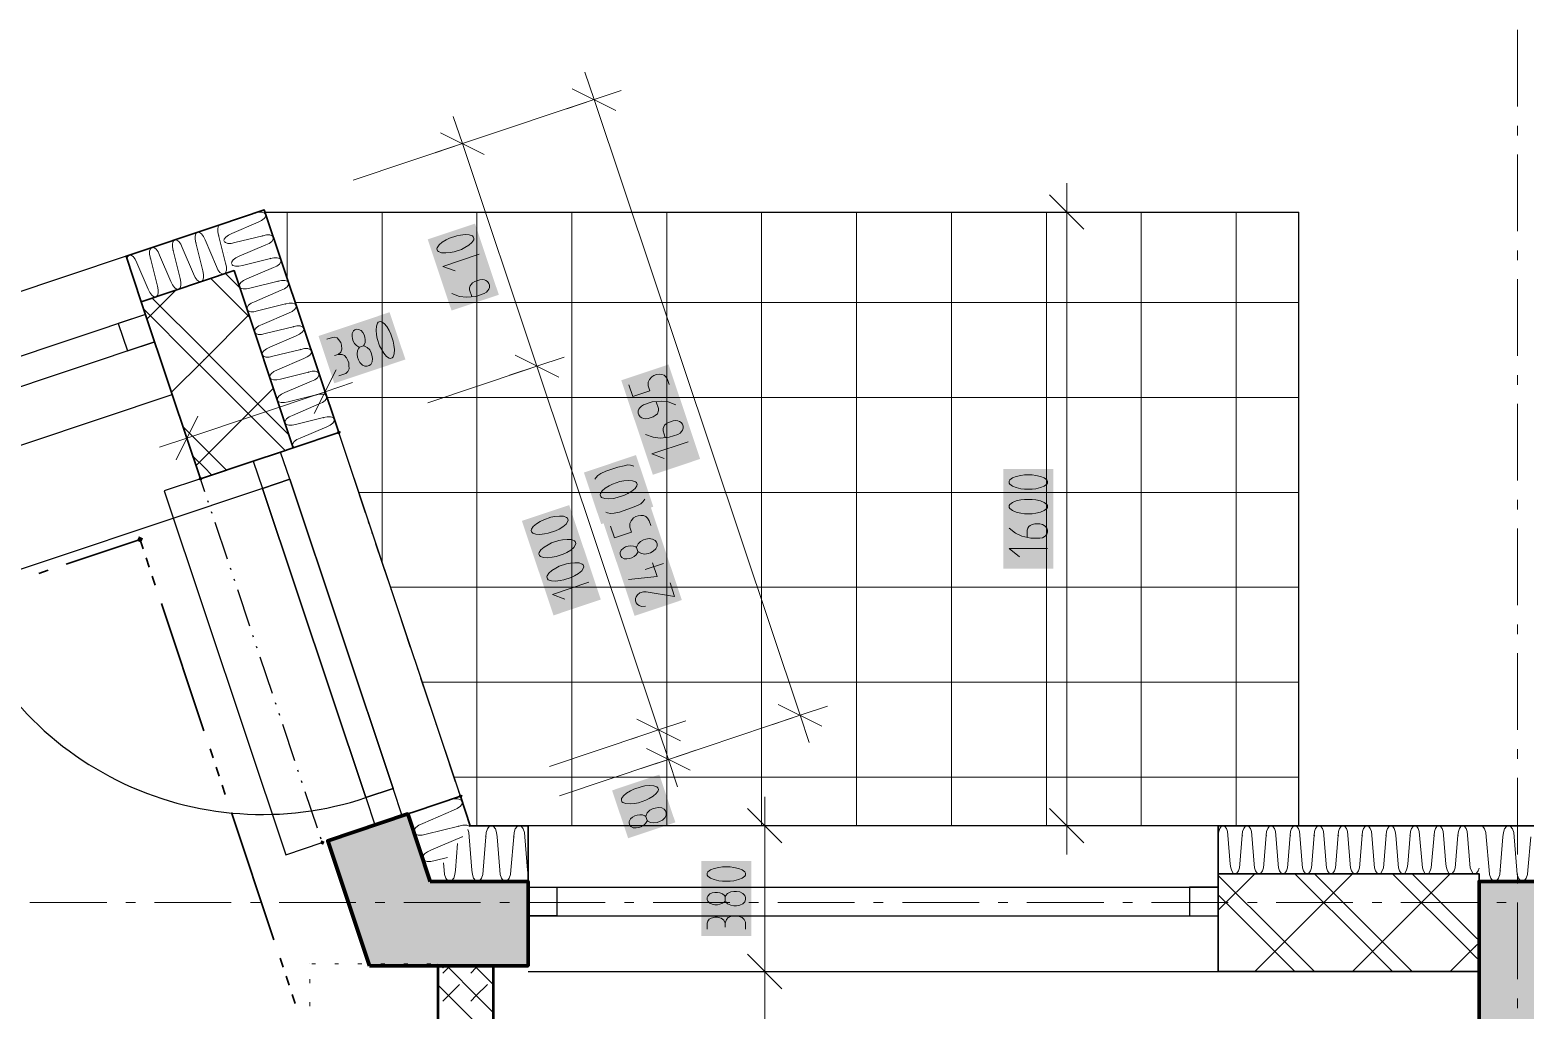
# Model space of a CAD drawing. Header units: millimetres. Extents: x 0 to 594, y 0 to 420.
# Drawn here: x 246.53 to 286.49, y 329.02 to 355.22 of the extents above; entities that cross this region are included whole.
import ezdxf

# ---------------------------------------------------------------- set-up
doc = ezdxf.new("R2010")
doc.units = ezdxf.units.MM
doc.header["$LTSCALE"] = 8
for name, color, linetype in [('PDF_Dvere', 7, 'Continuous'), ('PDF_Koty delkove', 7, 'Continuous'), ('PDF_Nabytek', 7, 'Continuous'), ('PDF_Obecne 0.25', 7, 'Continuous'), ('PDF_Okna', 7, 'Continuous'), ('PDF_Osy hlavni', 7, 'Continuous'), ('PDF_Pozarni useky', 7, 'Continuous'), ('PDF_Pricky zdene', 7, 'Continuous'), ('PDF_Srafy', 7, 'Continuous'), ('PDF_Steny obvodove nosne', 7, 'Continuous'), ('PDF_Steny sendvic', 7, 'Continuous'), ('PDF_Zatepleni', 7, 'Continuous')]:
    doc.layers.add(name, color=color, linetype=linetype)

msp = doc.modelspace()

# ---------------------------------------------------------------- linework, layer by layer
at = {"layer": 'PDF_Dvere', "lineweight": 25}
for points in [[(253.471, 343.208), (253.227, 343.937), (252.498, 343.693), (252.742, 342.964)], [(253.471, 343.208), (252.742, 342.964)], [(256.48, 334.217), (256.236, 334.946), (255.507, 334.702), (255.751, 333.973)], [(256.236, 334.946), (255.507, 334.702)]]:
    msp.add_lwpolyline(points, close=True, dxfattribs=at)
msp.add_lwpolyline([(252.742, 342.964), (244.48, 340.199, 0.414214), (255.507, 334.702)], format="xyb", dxfattribs=at)
for points in [[(255.507, 334.702), (252.742, 342.964), (255.507, 334.702)], [(256.236, 334.946), (253.471, 343.208), (256.236, 334.946)]]:
    msp.add_lwpolyline(points, dxfattribs=at)
at = {"layer": 'PDF_Koty delkove', "lineweight": 18}
for points in [[(261.362, 354.084), (261.606, 353.355), (258.22, 352.222)], [(262.335, 353.599), (261.606, 353.355), (260.877, 353.111)], [(262.19, 353.064), (261.023, 353.646)], [(267.114, 336.901), (261.606, 353.355)], [(257.843, 352.906), (258.087, 352.177), (255.171, 351.201)], [(258.816, 352.421), (258.087, 352.177), (257.358, 351.933)], [(258.671, 351.886), (257.504, 352.468)], [(263.595, 335.723), (263.331, 336.511), (260.078, 346.23), (258.087, 352.177)], [(274.24, 350.35), (274.24, 351.119)], [(274.701, 349.889), (273.779, 350.811)], [(275.009, 350.35), (274.24, 350.35), (273.471, 350.35)], [(274.24, 333.95), (274.24, 350.35)], [(257.414, 349.397), (257.407, 349.365), (257.424, 349.314), (257.449, 349.292), (257.531, 349.263), (257.641, 349.256), (257.764, 349.268), (257.865, 349.287), (258.059, 349.352), (258.152, 349.398), (258.257, 349.462), (258.341, 349.534), (258.389, 349.607), (258.396, 349.639), (258.379, 349.69), (258.354, 349.711), (258.272, 349.741), (258.161, 349.747), (258.039, 349.735), (257.937, 349.716)], [(257.937, 349.716), (257.743, 349.651), (257.651, 349.605), (257.546, 349.541), (257.462, 349.47), (257.414, 349.397)], [(258.536, 349.223), (257.564, 348.898), (257.892, 348.777)], [(258.338, 348.089), (258.277, 348.27), (258.276, 348.328), (258.295, 348.378), (258.32, 348.415), (258.359, 348.456), (258.42, 348.491), (258.549, 348.535), (258.618, 348.543), (258.676, 348.534), (258.716, 348.519), (258.762, 348.491), (258.796, 348.444), (258.814, 348.393), (258.815, 348.335), (258.795, 348.285), (258.771, 348.249), (258.731, 348.206), (258.671, 348.171), (258.444, 348.095), (258.2, 348.071), (258.012, 348.095), (257.807, 348.171)], [(254.461, 346.948), (254.617, 347), (254.674, 347.002), (254.737, 346.986), (254.78, 346.946), (254.838, 346.859), (254.859, 346.793), (254.866, 346.688), (254.836, 346.605), (254.769, 346.547), (254.665, 346.512)], [(255.253, 346.782), (255.206, 346.837), (255.171, 346.898), (255.149, 346.963), (255.141, 347.031), (255.145, 347.105), (255.181, 347.171), (255.214, 347.2), (255.266, 347.217), (255.31, 347.215), (255.378, 347.183), (255.426, 347.127), (255.461, 347.067), (255.482, 347.002), (255.491, 346.932), (255.487, 346.86), (255.464, 346.798), (255.444, 346.773)], [(254.787, 345.976), (254.968, 346.037), (255.022, 346.091), (255.058, 346.157), (255.056, 346.247), (255.048, 346.316), (255.026, 346.381), (254.986, 346.457), (254.939, 346.513), (254.87, 346.544), (254.769, 346.547)], [(255.34, 346.738), (255.308, 346.746), (255.253, 346.782)], [(260.662, 345.939), (259.494, 346.521)], [(254.127, 344.962), (254.709, 346.13)], [(254.662, 344.817), (254.418, 345.546), (254.174, 346.275)], [(260.078, 346.23), (259.738, 346.116), (257.162, 345.254)], [(260.807, 346.474), (260.078, 346.23), (259.349, 345.986)], [(254.418, 345.546), (255.147, 345.79)], [(262.537, 345.731), (262.641, 345.419), (263.094, 345.571), (263.051, 345.701), (263.054, 345.802), (263.085, 345.871), (263.148, 345.949), (263.208, 345.984), (263.273, 346.006), (263.343, 346.014), (263.415, 346.01), (263.477, 345.987), (263.527, 345.947), (263.57, 345.875), (263.613, 345.745)], [(250.724, 344.31), (254.418, 345.546)], [(250.968, 343.581), (250.724, 344.31), (250.48, 345.039)], [(263.796, 345.199), (263.59, 345.275), (263.402, 345.299), (263.158, 345.274), (262.931, 345.198), (262.871, 345.163), (262.831, 345.121), (262.807, 345.085), (262.787, 345.035), (262.789, 344.978), (262.806, 344.926), (262.839, 344.879), (262.886, 344.851), (262.926, 344.836), (262.984, 344.826), (263.052, 344.834), (263.183, 344.878)], [(263.183, 344.878), (263.242, 344.913), (263.298, 344.961), (263.325, 345.042), (263.325, 345.1), (263.264, 345.281)], [(250.433, 343.726), (251.015, 344.894)], [(263.511, 344.325), (263.451, 344.506), (263.45, 344.564), (263.469, 344.614), (263.493, 344.65), (263.532, 344.692), (263.593, 344.727), (263.722, 344.77), (263.792, 344.779), (263.849, 344.769), (263.89, 344.754), (263.936, 344.727), (263.97, 344.68), (263.987, 344.629), (263.988, 344.571), (263.968, 344.521), (263.944, 344.484), (263.905, 344.442), (263.844, 344.407), (263.618, 344.331), (263.374, 344.307), (263.185, 344.331), (262.98, 344.407)], [(250.724, 344.31), (249.995, 344.066)], [(264.126, 344.213), (263.154, 343.887), (263.482, 343.767)], [(261.629, 343.21), (261.653, 343.247), (261.705, 343.308), (261.792, 343.366), (261.918, 343.422), (262.242, 343.531), (262.409, 343.572), (262.51, 343.592), (262.584, 343.587), (262.666, 343.557)], [(262.298, 343.146), (262.104, 343.081), (262.012, 343.035), (261.907, 342.972), (261.823, 342.9), (261.775, 342.827), (261.768, 342.795), (261.785, 342.744), (261.81, 342.723), (261.892, 342.693), (262.002, 342.687), (262.125, 342.699), (262.225, 342.718)], [(262.225, 342.718), (262.42, 342.783), (262.513, 342.828), (262.617, 342.893), (262.702, 342.964), (262.75, 343.037), (262.757, 343.069), (262.74, 343.121), (262.715, 343.142), (262.632, 343.171), (262.522, 343.177), (262.4, 343.165), (262.298, 343.146)], [(262.96, 342.676), (262.914, 342.602), (262.857, 342.555), (262.764, 342.509), (262.606, 342.442), (262.283, 342.333), (262.148, 342.303), (262.043, 342.297), (261.965, 342.314), (261.924, 342.329)], [(273.317, 342.67), (273.112, 342.67), (273.01, 342.656), (272.89, 342.629), (272.788, 342.588), (272.719, 342.534), (272.703, 342.506), (272.703, 342.452), (272.719, 342.424), (272.788, 342.37), (272.89, 342.329), (273.01, 342.301), (273.112, 342.287), (273.317, 342.287), (273.419, 342.301), (273.539, 342.329), (273.642, 342.37), (273.71, 342.424), (273.728, 342.452)], [(273.728, 342.452), (273.728, 342.506), (273.71, 342.534), (273.642, 342.588), (273.539, 342.629), (273.419, 342.656), (273.317, 342.67)], [(260.455, 342.194), (260.261, 342.129), (260.169, 342.083), (260.064, 342.02), (259.98, 341.948), (259.932, 341.875), (259.925, 341.843), (259.942, 341.792), (259.967, 341.771), (260.049, 341.741), (260.159, 341.735), (260.282, 341.746), (260.382, 341.765), (260.577, 341.83), (260.67, 341.876)], [(260.67, 341.876), (260.774, 341.941), (260.859, 342.012), (260.907, 342.085), (260.914, 342.117), (260.897, 342.169), (260.872, 342.19), (260.789, 342.219), (260.679, 342.226), (260.557, 342.213), (260.455, 342.194)], [(262.049, 341.956), (262.153, 341.645), (262.606, 341.797), (262.563, 341.927), (262.565, 342.028), (262.597, 342.097), (262.66, 342.175), (262.72, 342.21), (262.785, 342.231), (262.854, 342.24), (262.927, 342.236), (262.989, 342.213), (263.039, 342.173), (263.082, 342.101), (263.125, 341.971)], [(273.18, 341.659), (273.18, 341.85), (273.198, 341.905), (273.232, 341.946), (273.266, 341.973), (273.317, 342), (273.385, 342.014), (273.522, 342.014), (273.59, 342), (273.642, 341.973), (273.675, 341.946), (273.71, 341.905), (273.728, 341.85), (273.728, 341.796), (273.71, 341.741), (273.675, 341.7), (273.642, 341.673), (273.59, 341.645), (273.522, 341.631), (273.283, 341.631), (273.044, 341.686), (272.873, 341.768), (272.703, 341.905)], [(262.62, 341.11), (262.555, 341.088), (262.486, 341.08), (262.412, 341.084), (262.346, 341.12), (262.318, 341.153), (262.301, 341.205), (262.303, 341.249), (262.334, 341.317), (262.391, 341.364), (262.451, 341.399), (262.516, 341.421), (262.585, 341.43), (262.658, 341.425), (262.72, 341.403), (262.745, 341.383)], [(273.728, 341.358), (272.703, 341.358), (272.975, 341.14)], [(260.872, 340.948), (260.678, 340.883), (260.586, 340.837), (260.481, 340.773), (260.397, 340.702), (260.349, 340.629), (260.342, 340.597), (260.359, 340.546), (260.384, 340.524), (260.466, 340.495), (260.576, 340.488), (260.699, 340.5), (260.8, 340.519)], [(260.8, 340.519), (260.994, 340.584), (261.087, 340.63), (261.192, 340.694), (261.276, 340.766), (261.324, 340.839), (261.331, 340.871), (261.314, 340.922), (261.289, 340.943), (261.206, 340.973), (261.096, 340.979), (260.974, 340.967), (260.872, 340.948)], [(263.169, 340.976), (263.291, 340.613), (262.526, 340.531)], [(262.78, 341.278), (262.772, 341.247), (262.736, 341.192), (262.68, 341.145), (262.62, 341.11)], [(263.463, 340.96), (262.977, 340.797)], [(261.471, 340.455), (260.499, 340.13), (260.826, 340.009)], [(263.637, 340.441), (263.759, 340.078), (262.997, 340.199), (262.924, 340.202), (262.826, 340.17), (262.771, 340.123), (262.735, 340.068), (262.715, 340.018), (262.717, 339.96), (262.734, 339.909), (262.767, 339.862), (262.813, 339.834), (262.875, 339.812), (262.98, 339.818)], [(267.843, 337.145), (267.114, 336.901), (266.385, 336.657)], [(267.698, 336.61), (266.53, 337.192)], [(264.06, 336.755), (263.331, 336.511), (262.602, 336.267)], [(263.915, 336.22), (262.748, 336.802)], [(267.358, 336.172), (267.114, 336.901), (263.728, 335.767)], [(263.331, 336.511), (262.991, 336.397), (260.415, 335.534)], [(263.839, 334.994), (263.595, 335.723), (263.255, 335.609), (260.679, 334.747)], [(264.324, 335.967), (263.595, 335.723), (262.866, 335.479)], [(264.179, 335.432), (263.011, 336.014)], [(266.168, 333.95), (266.168, 334.719)], [(262.656, 333.898), (262.59, 333.934), (262.561, 333.967), (262.544, 334.019), (262.547, 334.063), (262.578, 334.131), (262.634, 334.179), (262.694, 334.214), (262.759, 334.235), (262.829, 334.244), (262.901, 334.24), (262.963, 334.217), (262.988, 334.197)], [(266.629, 333.489), (265.707, 334.411)], [(274.701, 333.489), (273.779, 334.411)], [(263.023, 334.093), (263.015, 334.061), (262.98, 334.006), (262.924, 333.959), (262.863, 333.924), (262.798, 333.902), (262.73, 333.894), (262.656, 333.898)], [(266.937, 333.95), (266.168, 333.95), (265.399, 333.95)], [(266.168, 191.118), (266.168, 192.604), (266.168, 222.995), (266.168, 225.762), (266.168, 246.262), (266.168, 249.03), (266.168, 279.421), (266.168, 280.907), (266.168, 330.055), (266.168, 333.95)], [(275.009, 333.95), (274.24, 333.95), (273.471, 333.95)], [(274.24, 333.95), (274.24, 333.181)], [(265.108, 331.948), (265.091, 331.921), (265.04, 331.88), (264.972, 331.853), (264.903, 331.839), (264.835, 331.839), (264.767, 331.853), (264.698, 331.88), (264.647, 331.935), (264.631, 331.976), (264.631, 332.03), (264.647, 332.071), (264.698, 332.126), (264.767, 332.154), (264.835, 332.167), (264.903, 332.167), (264.972, 332.154), (265.04, 332.126), (265.091, 332.085), (265.108, 332.058)], [(265.416, 332.195), (265.347, 332.195), (265.262, 332.181), (265.177, 332.14), (265.126, 332.085), (265.108, 332.058), (265.108, 331.948), (265.126, 331.921), (265.177, 331.866), (265.262, 331.825), (265.347, 331.811), (265.416, 331.811), (265.501, 331.825), (265.587, 331.866), (265.638, 331.921)], [(265.638, 331.921), (265.656, 331.976), (265.656, 332.03), (265.638, 332.085), (265.587, 332.14), (265.501, 332.181), (265.416, 332.195)], [(264.631, 331.182), (264.631, 331.346), (264.647, 331.401), (264.682, 331.455), (264.733, 331.483), (264.835, 331.51), (264.903, 331.51), (265.006, 331.483), (265.074, 331.428), (265.108, 331.346), (265.108, 331.237)], [(265.656, 331.182), (265.656, 331.373), (265.621, 331.441), (265.569, 331.496), (265.484, 331.524), (265.416, 331.538), (265.347, 331.538), (265.262, 331.524), (265.194, 331.496), (265.143, 331.441), (265.108, 331.346)], [(266.629, 329.594), (265.707, 330.516)], [(266.937, 330.055), (266.168, 330.055), (265.399, 330.055)]]:
    msp.add_lwpolyline(points, dxfattribs=at)
for points in [[(256.24, 346.896), (256.175, 347.09), (256.129, 347.182), (256.065, 347.287), (255.994, 347.371), (255.921, 347.419), (255.889, 347.426), (255.838, 347.408), (255.816, 347.384), (255.787, 347.302), (255.78, 347.191), (255.792, 347.069), (255.811, 346.968), (255.876, 346.774), (255.922, 346.681), (255.986, 346.576), (256.058, 346.492), (256.131, 346.444), (256.163, 346.436), (256.214, 346.454), (256.235, 346.479), (256.265, 346.561), (256.271, 346.672), (256.259, 346.794)], [(255.671, 346.525), (255.649, 346.59), (255.609, 346.666), (255.544, 346.734), (255.475, 346.765), (255.444, 346.773), (255.34, 346.738), (255.319, 346.713), (255.284, 346.647), (255.272, 346.553), (255.285, 346.468), (255.307, 346.403), (255.347, 346.327), (255.414, 346.258), (255.482, 346.227), (255.54, 346.228), (255.591, 346.245), (255.638, 346.279), (255.674, 346.345), (255.685, 346.44)], [(273.317, 343.326), (273.112, 343.326), (273.01, 343.312), (272.89, 343.285), (272.788, 343.244), (272.719, 343.19), (272.703, 343.162), (272.703, 343.108), (272.719, 343.08), (272.788, 343.026), (272.89, 342.985), (273.01, 342.957), (273.112, 342.943), (273.317, 342.943), (273.419, 342.957), (273.539, 342.985), (273.642, 343.026), (273.71, 343.08), (273.728, 343.108), (273.728, 343.162), (273.71, 343.19), (273.642, 343.244), (273.539, 343.285), (273.419, 343.312)], [(260.664, 341.571), (260.469, 341.506), (260.377, 341.46), (260.272, 341.397), (260.188, 341.325), (260.14, 341.252), (260.134, 341.22), (260.151, 341.169), (260.175, 341.147), (260.258, 341.118), (260.368, 341.111), (260.49, 341.123), (260.591, 341.142), (260.785, 341.207), (260.878, 341.253), (260.983, 341.317), (261.067, 341.389), (261.115, 341.462), (261.123, 341.494), (261.106, 341.546), (261.08, 341.566), (260.998, 341.596), (260.888, 341.602), (260.765, 341.59)], [(262.993, 341.609), (262.928, 341.587), (262.852, 341.547), (262.784, 341.482), (262.753, 341.414), (262.745, 341.383), (262.78, 341.278), (262.805, 341.258), (262.871, 341.222), (262.964, 341.211), (263.05, 341.224), (263.115, 341.246), (263.191, 341.286), (263.26, 341.353), (263.291, 341.421), (263.29, 341.479), (263.273, 341.53), (263.239, 341.576), (263.173, 341.612), (263.078, 341.623)], [(262.866, 334.993), (262.671, 334.927), (262.579, 334.882), (262.474, 334.818), (262.39, 334.747), (262.342, 334.674), (262.336, 334.642), (262.353, 334.59), (262.377, 334.569), (262.459, 334.54), (262.57, 334.533), (262.692, 334.545), (262.793, 334.564), (262.987, 334.629), (263.08, 334.675), (263.185, 334.739), (263.269, 334.811), (263.317, 334.884), (263.325, 334.916), (263.308, 334.967), (263.282, 334.988), (263.2, 335.018), (263.09, 335.024), (262.967, 335.012)], [(263.237, 334.424), (263.171, 334.402), (263.095, 334.362), (263.027, 334.297), (262.996, 334.228), (262.988, 334.197), (263.023, 334.093), (263.048, 334.072), (263.114, 334.036), (263.208, 334.025), (263.293, 334.038), (263.358, 334.06), (263.434, 334.1), (263.503, 334.167), (263.534, 334.235), (263.533, 334.293), (263.516, 334.344), (263.482, 334.391), (263.416, 334.427), (263.322, 334.438)], [(265.245, 332.852), (265.04, 332.852), (264.938, 332.838), (264.818, 332.811), (264.716, 332.769), (264.647, 332.715), (264.631, 332.687), (264.631, 332.633), (264.647, 332.605), (264.716, 332.551), (264.818, 332.51), (264.938, 332.482), (265.04, 332.468), (265.245, 332.468), (265.347, 332.482), (265.467, 332.51), (265.569, 332.551), (265.638, 332.605), (265.656, 332.633), (265.656, 332.687), (265.638, 332.715), (265.569, 332.769), (265.467, 332.811), (265.347, 332.838)]]:
    msp.add_lwpolyline(points, close=True, dxfattribs=at)
at = {"layer": 'PDF_Koty delkove', "color": 7, "lineweight": 18, "true_color": 0xffffff, "transparency": 33554559}
for points in [[(259.061, 348.139), (258.424, 350.04), (257.797, 347.716), (257.161, 349.618)], [(254.663, 345.772), (256.564, 346.409), (254.24, 347.036), (256.141, 347.672)], [(264.443, 343.752), (263.598, 346.276), (263.179, 343.329), (262.334, 345.853)], [(263.19, 342.475), (262.728, 343.855), (261.797, 342.009), (261.335, 343.389)], [(273.881, 340.821), (273.881, 343.479), (272.549, 340.821), (272.549, 343.479)], [(261.787, 339.994), (260.942, 342.519), (260.523, 339.571), (259.678, 342.096)], [(263.953, 339.981), (263.109, 342.502), (262.69, 339.558), (261.846, 342.079)], [(263.78, 334.039), (263.352, 335.317), (262.517, 333.616), (262.089, 334.894)], [(265.809, 331), (265.809, 333.005), (264.477, 331), (264.477, 333.005)]]:
    msp.add_solid(points, dxfattribs=at)
at = {"layer": 'PDF_Nabytek', "lineweight": 13}
for points in [[(254.009, 330.26), (254.009, 330.26)], [(254.009, 330.26), (254.009, 330.26)], [(254.165, 330.26), (254.063, 330.26)], [(254.78, 330.26), (254.678, 330.26)], [(255.395, 330.26), (255.293, 330.26)], [(256.01, 330.26), (255.908, 330.26)], [(256.625, 330.26), (256.523, 330.26)], [(257.24, 330.26), (257.138, 330.26)], [(257.434, 330.26), (257.434, 330.26)], [(257.434, 330.26), (257.434, 330.26)], [(254.009, 329.745), (254.009, 329.848)], [(257.434, 329.745), (257.434, 329.848)], [(254.009, 329.13), (254.009, 329.233)], [(257.434, 329.13), (257.434, 329.233)]]:
    msp.add_lwpolyline(points, dxfattribs=at)
at = {"layer": 'PDF_Obecne 0.25', "lineweight": 25}
for points in [[(252.81, 350.35), (280.445, 350.35)], [(280.445, 333.95), (280.445, 350.35)], [(258.036, 334.738), (254.782, 344.458)], [(251.089, 343.221), (250.117, 342.896), (253.37, 333.176), (254.342, 333.502)]]:
    msp.add_lwpolyline(points, dxfattribs=at)
at = {"layer": 'PDF_Okna', "lineweight": 25}
for points in [[(249.098, 349.168), (231.602, 343.312)], [(249.619, 347.613), (232.123, 341.757)], [(249.863, 346.884), (232.367, 341.028)], [(232.839, 339.618), (250.334, 345.475)], [(278.293, 333.95), (259.843, 333.95)], [(259.843, 332.31), (278.293, 332.31)], [(259.843, 331.541), (278.293, 331.541)], [(259.843, 330.055), (278.293, 330.055)]]:
    msp.add_lwpolyline(points, dxfattribs=at)
for points in [[(249.619, 347.613), (248.89, 347.369), (249.134, 346.64), (249.863, 346.884)], [(259.843, 332.31), (260.612, 332.31), (260.612, 331.541), (259.843, 331.541)], [(278.293, 332.31), (277.524, 332.31), (277.524, 331.541), (278.293, 331.541)]]:
    msp.add_lwpolyline(points, close=True, dxfattribs=at)
at = {"layer": 'PDF_Osy hlavni', "lineweight": 18}
for points in [[(286.288, 353.166), (286.288, 355.216)], [(286.288, 352.398), (286.288, 352.654)], [(286.288, 349.835), (286.288, 351.885)], [(286.288, 349.066), (286.288, 349.323)], [(286.288, 346.504), (286.288, 348.554)], [(286.288, 345.735), (286.288, 345.991)], [(286.288, 343.173), (286.288, 345.223)], [(286.288, 342.404), (286.288, 342.66)], [(286.288, 339.841), (286.288, 341.891)], [(286.288, 339.073), (286.288, 339.329)], [(286.288, 336.51), (286.288, 338.56)], [(286.288, 335.742), (286.288, 335.998)], [(286.288, 333.179), (286.288, 335.229)], [(286.288, 332.41), (286.288, 332.667)], [(248.579, 331.9), (246.529, 331.9)], [(249.348, 331.9), (249.092, 331.9)], [(251.91, 331.9), (249.86, 331.9)], [(252.679, 331.9), (252.423, 331.9)], [(255.242, 331.9), (253.192, 331.9)], [(256.01, 331.9), (255.754, 331.9)], [(258.573, 331.9), (256.523, 331.9)], [(259.342, 331.9), (259.085, 331.9)], [(261.904, 331.9), (259.854, 331.9)], [(262.673, 331.9), (262.417, 331.9)], [(265.235, 331.9), (263.185, 331.9)], [(266.004, 331.9), (265.748, 331.9)], [(268.567, 331.9), (266.517, 331.9)], [(269.335, 331.9), (269.079, 331.9)], [(271.898, 331.9), (269.848, 331.9)], [(272.667, 331.9), (272.41, 331.9)], [(275.229, 331.9), (273.179, 331.9)], [(275.998, 331.9), (275.741, 331.9)], [(278.56, 331.9), (276.51, 331.9)], [(279.329, 331.9), (279.073, 331.9)], [(281.891, 331.9), (279.841, 331.9)], [(282.66, 331.9), (282.404, 331.9)], [(285.223, 331.9), (283.173, 331.9)], [(285.991, 331.9), (285.735, 331.9)], [(286.288, 329.848), (286.288, 331.898)], [(286.288, 329.079), (286.288, 329.335)]]:
    msp.add_lwpolyline(points, dxfattribs=at)
at = {"layer": 'PDF_Pozarni useky', "lineweight": 35}
for points in [[(247.497, 340.938), (249.47, 341.599)], [(249.553, 341.35), (249.472, 341.593)], [(249.716, 340.864), (249.635, 341.107)], [(246.768, 340.694), (247.011, 340.776)], [(249.879, 340.378), (249.797, 340.621)], [(251.18, 336.49), (250.041, 339.892)], [(251.424, 335.761), (251.343, 336.004)], [(251.587, 335.275), (251.505, 335.518)], [(251.749, 334.789), (251.668, 335.032)], [(253.051, 330.901), (251.912, 334.303)], [(253.295, 330.172), (253.213, 330.415)], [(253.458, 329.686), (253.376, 329.929)], [(253.62, 329.2), (253.539, 329.443)]]:
    msp.add_lwpolyline(points, dxfattribs=at)
at = {"layer": 'PDF_Pozarni useky', "lineweight": 35, "transparency": 33554559}
for points in [[(249.498, 341.514), (249.385, 341.57), (249.555, 341.627), (249.441, 341.684)], [(249.385, 341.57), (249.441, 341.684), (249.498, 341.514), (249.555, 341.627)]]:
    msp.add_solid(points, dxfattribs=at)
at = {"layer": 'PDF_Pricky zdene', "lineweight": 50}
msp.add_lwpolyline([(258.92, 280.907), (258.92, 330.055), (258.92, 330.209), (257.434, 330.209), (257.434, 330.055), (257.434, 280.907), (257.434, 280.907)], close=True, dxfattribs=at)
at = {"layer": 'PDF_Pricky zdene', "lineweight": 9}
for points in [[(257.568, 330.009), (257.716, 330.158)], [(258.92, 328.954), (258.459, 329.415), (257.716, 330.158), (257.665, 330.209)], [(257.716, 330.158), (257.768, 330.209)], [(258.311, 330.009), (258.459, 330.158)], [(258.92, 329.697), (258.459, 330.158), (258.408, 330.209)], [(258.459, 330.158), (258.511, 330.209)], [(258.92, 328.211), (258.459, 328.671), (257.434, 329.697)], [(257.568, 329.266), (258.014, 329.712)], [(258.311, 329.266), (258.459, 329.415), (258.757, 329.712)]]:
    msp.add_lwpolyline(points, dxfattribs=at)
at = {"layer": 'PDF_Pricky zdene', "lineweight": 9, "transparency": 33554559}
for points in [[(257.568, 330.138), (257.545, 330.161), (257.591, 330.161), (257.568, 330.184)], [(258.459, 330.135), (258.436, 330.158), (258.483, 330.158), (258.459, 330.181)]]:
    msp.add_solid(points, dxfattribs=at)
at = {"layer": 'PDF_Srafy', "lineweight": 9}
for points in [[(253.402, 350.35), (253.402, 348.581)], [(255.939, 350.35), (255.939, 347.931), (253.62, 347.931)], [(258.475, 350.35), (258.475, 345.394), (258.475, 340.321), (256.167, 340.321)], [(261.012, 350.35), (261.012, 347.931), (261.012, 342.857), (261.012, 337.784), (257.016, 337.784)], [(263.549, 350.35), (263.549, 345.394), (263.549, 340.321), (263.549, 335.247), (258.475, 335.247), (257.865, 335.247)], [(266.086, 350.35), (266.086, 347.931), (266.086, 342.857), (266.086, 337.784), (266.086, 333.95)], [(268.622, 350.35), (268.622, 345.394), (268.622, 340.321), (268.622, 335.247), (268.622, 333.95)], [(271.159, 350.35), (271.159, 347.931), (271.159, 342.857), (271.159, 337.784), (271.159, 333.95)], [(273.696, 350.35), (273.696, 345.394), (273.696, 340.321), (273.696, 335.247), (273.696, 333.95)], [(276.232, 350.35), (276.232, 347.931), (276.232, 342.857), (276.232, 337.784), (276.232, 333.95)], [(278.769, 350.35), (278.769, 345.394), (278.769, 340.321), (278.769, 335.247), (278.769, 333.95)], [(255.939, 347.931), (255.939, 342.857), (255.318, 342.857)], [(280.445, 347.931), (276.232, 347.931), (271.159, 347.931), (266.086, 347.931), (261.012, 347.931), (255.939, 347.931)], [(280.446, 345.394), (278.769, 345.394), (273.696, 345.394), (268.622, 345.394), (263.549, 345.394), (258.475, 345.394), (254.469, 345.394)], [(280.446, 342.857), (276.232, 342.857), (271.159, 342.857), (266.086, 342.857), (261.012, 342.857), (255.939, 342.857)], [(255.939, 342.857), (255.939, 341.002)], [(280.446, 340.321), (278.769, 340.321), (273.696, 340.321), (268.622, 340.321), (263.549, 340.321), (258.475, 340.321)], [(258.475, 340.321), (258.475, 335.247), (258.475, 333.95)], [(280.446, 337.784), (276.232, 337.784), (271.159, 337.784), (266.086, 337.784), (261.012, 337.784)], [(261.012, 337.784), (261.012, 333.95)], [(280.446, 335.247), (278.769, 335.247), (273.696, 335.247), (268.622, 335.247), (263.549, 335.247)], [(263.549, 335.247), (263.549, 333.95)]]:
    msp.add_lwpolyline(points, dxfattribs=at)
at = {"layer": 'PDF_Steny obvodove nosne', "lineweight": 70}
for points in [[(257.229, 332.464), (256.626, 334.266), (254.488, 333.55), (255.606, 330.209)], [(255.606, 330.209), (259.843, 330.209), (259.843, 332.464), (257.229, 332.464)], [(287.313, 332.464), (285.263, 332.464), (285.263, 330.055), (285.263, 250.926), (285.263, 248.312), (287.313, 248.312), (287.313, 250.926), (287.313, 330.055), (287.313, 330.209)]]:
    msp.add_lwpolyline(points, dxfattribs=at)
at = {"layer": 'PDF_Steny obvodove nosne', "color": 9, "lineweight": 9, "true_color": 0xc0c0c0, "transparency": 33554559}
for points in [[(254.488, 333.55), (255.606, 330.209), (256.626, 334.266), (257.229, 332.464)], [(255.606, 330.209), (259.843, 330.209), (257.229, 332.464), (259.843, 332.464)], [(287.313, 248.312), (287.313, 332.464), (285.263, 248.312), (285.263, 332.464)]]:
    msp.add_solid(points, dxfattribs=at)
at = {"layer": 'PDF_Steny sendvic', "lineweight": 35}
for points in [[(254.782, 344.458), (252.792, 350.404), (251.577, 349.998), (249.098, 349.168)], [(249.505, 347.953), (249.098, 349.168)], [(253.567, 344.051), (251.983, 348.783), (249.505, 347.953), (250.334, 345.475), (251.089, 343.221)], [(249.505, 347.953), (251.983, 348.783), (253.567, 344.051)], [(254.782, 344.458), (253.567, 344.051)], [(253.567, 344.051), (253.227, 343.937), (252.498, 343.693), (251.089, 343.221)], [(285.263, 333.95), (278.293, 333.95)], [(278.293, 332.669), (278.293, 333.95)], [(278.293, 332.669), (285.263, 332.669)]]:
    msp.add_lwpolyline(points, dxfattribs=at)
at = {"layer": 'PDF_Steny sendvic', "lineweight": 9}
for points in [[(252.832, 350.283), (252.798, 350.323), (252.732, 350.345), (252.645, 350.345), (252.549, 350.323)], [(252.63, 350.08), (252.72, 350.121), (252.79, 350.173), (252.829, 350.23), (252.832, 350.283)], [(251.001, 349.805), (250.964, 349.774), (250.961, 349.763), (250.943, 349.708), (250.943, 349.621), (250.965, 349.524)], [(251.208, 349.606), (251.167, 349.696), (251.115, 349.766), (251.063, 349.802), (251.057, 349.805), (251.009, 349.808)], [(251.581, 349.985), (251.572, 349.977), (251.55, 349.912), (251.55, 349.824), (251.572, 349.728)], [(251.756, 348.979), (251.572, 349.728)], [(251.617, 349.876), (251.617, 349.876)], [(251.617, 349.876), (251.617, 349.876)], [(252.63, 350.08), (251.921, 349.776), (251.831, 349.735), (251.76, 349.682), (251.721, 349.625), (251.715, 349.585)], [(252.003, 349.532), (252.752, 349.716), (252.848, 349.738), (252.936, 349.738), (253.002, 349.716), (253.035, 349.676)], [(249.787, 349.399), (249.75, 349.367), (249.728, 349.301), (249.728, 349.292), (249.728, 349.214), (249.75, 349.118)], [(249.993, 349.199), (249.952, 349.289), (249.9, 349.358), (249.9, 349.359), (249.843, 349.398), (249.794, 349.401)], [(250.394, 349.602), (250.357, 349.571), (250.343, 349.527), (250.335, 349.505), (250.335, 349.417), (250.357, 349.321)], [(250.541, 348.572), (250.357, 349.321)], [(250.6, 349.402), (250.56, 349.492), (250.507, 349.562), (250.482, 349.58), (250.45, 349.602), (250.402, 349.605)], [(250.6, 349.402), (250.904, 348.694)], [(251.149, 348.775), (250.965, 349.524)], [(251.208, 349.606), (251.512, 348.897), (251.552, 348.807), (251.605, 348.736), (251.663, 348.697), (251.702, 348.691)], [(251.723, 349.56), (251.752, 349.532), (251.818, 349.51), (251.906, 349.51), (252.003, 349.532)], [(252.833, 349.473), (252.124, 349.169), (252.034, 349.128), (251.964, 349.075), (251.924, 349.018), (251.918, 348.978)], [(252.003, 349.532), (252.003, 349.532)], [(252.833, 349.473), (252.923, 349.513), (252.993, 349.566), (253.033, 349.623), (253.036, 349.675)], [(249.179, 349.195), (249.142, 349.164), (249.121, 349.1)], [(249.385, 348.996), (249.345, 349.086), (249.309, 349.133), (249.292, 349.156), (249.235, 349.195), (249.187, 349.198)], [(249.385, 348.996), (249.689, 348.287), (249.73, 348.197), (249.783, 348.126), (249.84, 348.086), (249.88, 348.081)], [(249.934, 348.369), (249.75, 349.118)], [(249.993, 349.199), (250.297, 348.49), (250.337, 348.4), (250.39, 348.33), (250.448, 348.29), (250.488, 348.284)], [(251.728, 348.699), (251.756, 348.728), (251.778, 348.794), (251.778, 348.882), (251.756, 348.979)], [(251.756, 348.979), (251.756, 348.979)], [(251.821, 349.269), (251.821, 349.269)], [(251.821, 349.269), (251.821, 349.269)], [(251.927, 348.952), (251.955, 348.924), (252.022, 348.902), (252.11, 348.902), (252.206, 348.924)], [(252.206, 348.924), (252.955, 349.108), (253.051, 349.13), (253.139, 349.13), (253.205, 349.108), (253.239, 349.068)], [(252.206, 348.924), (252.206, 348.924)], [(253.037, 348.865), (253.127, 348.906), (253.197, 348.958), (253.236, 349.015), (253.239, 349.068)], [(250.513, 348.293), (250.541, 348.321), (250.563, 348.387), (250.563, 348.475), (250.541, 348.572)], [(250.541, 348.572), (250.541, 348.572)], [(250.541, 348.572), (250.541, 348.572)], [(250.904, 348.694), (250.945, 348.603), (250.998, 348.533), (251.055, 348.493), (251.095, 348.487)], [(251.121, 348.496), (251.149, 348.525), (251.171, 348.591), (251.171, 348.679), (251.149, 348.775)], [(251.149, 348.775), (251.149, 348.775)], [(252.4, 347.538), (251.363, 348.575)], [(251.412, 348.593), (251.408, 348.59)], [(251.416, 348.593), (251.412, 348.593)], [(252.137, 348.324), (251.755, 348.706)], [(252.024, 348.661), (252.024, 348.661)], [(252.024, 348.661), (252.024, 348.661)], [(253.037, 348.865), (252.328, 348.561), (252.237, 348.52), (252.167, 348.467), (252.127, 348.41), (252.122, 348.37)], [(252.41, 348.317), (253.159, 348.501), (253.255, 348.523), (253.342, 348.523), (253.408, 348.501), (253.442, 348.461)], [(249.658, 347.494), (250.426, 348.262)], [(249.906, 348.089), (249.934, 348.118), (249.956, 348.184), (249.956, 348.272), (249.934, 348.369)], [(249.934, 348.369), (249.934, 348.369)], [(250.197, 348.186), (250.193, 348.184)], [(250.201, 348.186), (250.197, 348.186)], [(250.804, 348.39), (250.801, 348.387)], [(250.808, 348.39), (250.804, 348.39)], [(252.13, 348.345), (252.159, 348.317), (252.225, 348.295), (252.313, 348.295), (252.41, 348.317)], [(253.24, 348.258), (252.531, 347.954), (252.441, 347.913), (252.37, 347.86), (252.331, 347.803), (252.325, 347.763)], [(252.41, 348.317), (252.41, 348.317)], [(253.24, 348.258), (253.33, 348.298), (253.4, 348.351), (253.439, 348.408), (253.442, 348.46)], [(253.347, 343.977), (251.182, 346.142), (250.921, 346.404), (249.572, 347.753)], [(249.589, 347.983), (249.586, 347.98)], [(249.593, 347.983), (249.589, 347.983)], [(253.452, 344.395), (251.443, 346.404), (251.182, 346.665), (249.796, 348.051)], [(252.227, 348.054), (252.227, 348.054)], [(252.227, 348.054), (252.227, 348.054)], [(252.333, 347.737), (252.362, 347.709), (252.428, 347.687), (252.516, 347.687), (252.613, 347.709)], [(252.613, 347.709), (253.362, 347.893), (253.458, 347.915), (253.546, 347.915), (253.612, 347.893), (253.645, 347.853)], [(252.613, 347.709), (252.613, 347.709)], [(253.443, 347.65), (253.533, 347.691), (253.603, 347.743), (253.643, 347.8), (253.646, 347.853)], [(250.314, 345.536), (251.182, 346.404), (252.379, 347.601)], [(252.431, 347.446), (252.43, 347.447)], [(252.431, 347.446), (252.431, 347.446)], [(253.443, 347.65), (252.735, 347.346), (252.644, 347.306), (252.574, 347.253), (252.534, 347.195), (252.528, 347.155)], [(253.749, 347.308), (253.662, 347.308), (253.565, 347.286)], [(253.849, 347.246), (253.815, 347.286), (253.749, 347.308)], [(252.537, 347.13), (252.565, 347.102), (252.632, 347.08), (252.72, 347.08), (252.816, 347.102)], [(253.647, 347.043), (252.938, 346.739), (252.848, 346.698), (252.777, 346.645), (252.738, 346.588), (252.732, 346.548)], [(252.816, 347.102), (253.565, 347.286)], [(252.816, 347.102), (252.816, 347.102)], [(253.647, 347.043), (253.737, 347.083), (253.807, 347.136), (253.846, 347.193), (253.849, 347.245)], [(252.634, 346.838), (252.634, 346.839)], [(252.634, 346.839), (252.634, 346.839)], [(252.74, 346.522), (252.769, 346.494), (252.835, 346.472), (252.923, 346.472), (253.02, 346.494), (253.769, 346.678)], [(254.052, 346.639), (254.018, 346.678), (253.953, 346.7), (253.865, 346.7), (253.769, 346.678)], [(253.85, 346.435), (253.94, 346.476), (254.01, 346.528), (254.05, 346.585), (254.052, 346.638)], [(252.837, 346.231), (252.837, 346.232)], [(252.837, 346.231), (252.837, 346.231)], [(253.85, 346.435), (253.141, 346.131), (253.051, 346.091), (252.981, 346.038), (252.941, 345.98), (252.935, 345.94)], [(253.02, 346.494), (253.02, 346.494)], [(252.944, 345.915), (252.972, 345.887), (253.038, 345.865), (253.127, 345.865), (253.223, 345.887)], [(254.054, 345.828), (253.345, 345.524), (253.254, 345.483), (253.184, 345.43), (253.144, 345.373), (253.138, 345.333)], [(253.223, 345.887), (253.972, 346.071)], [(253.223, 345.887), (253.223, 345.887)], [(254.255, 346.031), (254.222, 346.071), (254.156, 346.093), (254.068, 346.093), (253.972, 346.071)], [(254.054, 345.828), (254.143, 345.868), (254.213, 345.921), (254.253, 345.978), (254.256, 346.03)], [(250.969, 343.577), (251.182, 343.79), (253.034, 345.642)], [(253.041, 345.624), (253.04, 345.624)], [(253.041, 345.623), (253.041, 345.624)], [(253.147, 345.307), (253.176, 345.279), (253.242, 345.257), (253.33, 345.257), (253.426, 345.279)], [(253.426, 345.279), (254.176, 345.463)], [(254.459, 345.424), (254.425, 345.464), (254.359, 345.485), (254.272, 345.485), (254.176, 345.463)], [(254.257, 345.22), (254.347, 345.261), (254.417, 345.313), (254.456, 345.371), (254.459, 345.422)], [(253.244, 345.016), (253.244, 345.017)], [(253.244, 345.016), (253.244, 345.016)], [(254.257, 345.22), (253.548, 344.916), (253.458, 344.876), (253.387, 344.823), (253.348, 344.765), (253.342, 344.726)], [(253.426, 345.279), (253.426, 345.279)], [(251.78, 343.453), (251.443, 343.79), (251.182, 344.051), (250.624, 344.61)], [(253.35, 344.7), (253.379, 344.672), (253.445, 344.65), (253.533, 344.65), (253.63, 344.672)], [(254.46, 344.613), (253.751, 344.309), (253.661, 344.268), (253.591, 344.215), (253.551, 344.158), (253.545, 344.118)], [(253.63, 344.672), (254.379, 344.856)], [(253.63, 344.672), (253.63, 344.672)], [(254.662, 344.816), (254.629, 344.856), (254.563, 344.878), (254.475, 344.878), (254.379, 344.856)], [(254.46, 344.613), (254.55, 344.653), (254.62, 344.706), (254.66, 344.763), (254.663, 344.815)], [(253.448, 344.409), (253.447, 344.41)], [(253.448, 344.408), (253.448, 344.409)], [(251.389, 343.322), (251.182, 343.529), (250.921, 343.79), (250.887, 343.824)], [(253.554, 344.093), (253.582, 344.064), (253.595, 344.06)], [(278.421, 333.95), (278.372, 333.931), (278.331, 333.875), (278.303, 333.792), (278.293, 333.694)], [(278.549, 333.694), (278.54, 333.792), (278.512, 333.875), (278.47, 333.931), (278.421, 333.95)], [(278.87, 332.925), (278.934, 333.694), (278.943, 333.792), (278.971, 333.875), (279.013, 333.931), (279.062, 333.95)], [(279.19, 333.694), (279.18, 333.792), (279.152, 333.875), (279.111, 333.931), (279.062, 333.95)], [(279.511, 332.925), (279.574, 333.694), (279.584, 333.792), (279.612, 333.875), (279.653, 333.931), (279.702, 333.95)], [(279.831, 333.694), (279.821, 333.792), (279.793, 333.875), (279.751, 333.931), (279.702, 333.95)], [(280.151, 332.925), (280.215, 333.694), (280.225, 333.792), (280.252, 333.875), (280.294, 333.931), (280.343, 333.95)], [(280.471, 333.694), (280.461, 333.792), (280.434, 333.875), (280.392, 333.931), (280.343, 333.95)], [(280.865, 333.792), (280.856, 333.694)], [(280.984, 333.95), (280.935, 333.931), (280.893, 333.875), (280.865, 333.792)], [(281.112, 333.694), (281.102, 333.792), (281.074, 333.875), (281.033, 333.931), (280.984, 333.95)], [(281.624, 333.95), (281.575, 333.931), (281.534, 333.875), (281.506, 333.792), (281.496, 333.694)], [(281.752, 333.694), (281.743, 333.792), (281.715, 333.875), (281.673, 333.931), (281.624, 333.95)], [(282.265, 333.95), (282.216, 333.931), (282.174, 333.875), (282.147, 333.792), (282.137, 333.694)], [(282.393, 333.694), (282.383, 333.792), (282.355, 333.875), (282.314, 333.931), (282.265, 333.95)], [(282.905, 333.95), (282.856, 333.931), (282.815, 333.875), (282.787, 333.792), (282.777, 333.694)], [(283.034, 333.694), (283.024, 333.792), (282.996, 333.875), (282.955, 333.931), (282.905, 333.95)], [(283.546, 333.95), (283.497, 333.931), (283.456, 333.875), (283.428, 333.792), (283.418, 333.694)], [(283.674, 333.694), (283.664, 333.792), (283.637, 333.875), (283.595, 333.931), (283.546, 333.95)], [(284.187, 333.95), (284.138, 333.931), (284.096, 333.875), (284.068, 333.792), (284.059, 333.694)], [(284.315, 333.694), (284.305, 333.792), (284.277, 333.875), (284.236, 333.931), (284.187, 333.95)], [(284.876, 333.931), (284.827, 333.95), (284.778, 333.931), (284.737, 333.875), (284.709, 333.792), (284.699, 333.694)], [(284.955, 333.694), (284.946, 333.792), (284.918, 333.875), (284.876, 333.931)], [(278.549, 333.694), (278.613, 332.925), (278.623, 332.827), (278.65, 332.743), (278.692, 332.687), (278.728, 332.669)], [(279.19, 333.694), (279.253, 332.925), (279.263, 332.827), (279.291, 332.743), (279.333, 332.687), (279.369, 332.669)], [(279.831, 333.694), (279.894, 332.925), (279.904, 332.827), (279.932, 332.743), (279.973, 332.687), (280.009, 332.669)], [(280.471, 333.694), (280.535, 332.925), (280.544, 332.827), (280.572, 332.743), (280.614, 332.687), (280.65, 332.669)], [(280.792, 332.925), (280.856, 333.694)], [(281.112, 333.694), (281.175, 332.925), (281.185, 332.827), (281.213, 332.743), (281.255, 332.687), (281.29, 332.669)], [(281.433, 332.925), (281.496, 333.694)], [(281.752, 333.694), (281.816, 332.925)], [(282.073, 332.925), (282.137, 333.694)], [(282.393, 333.694), (282.456, 332.925)], [(282.714, 332.925), (282.777, 333.694)], [(283.034, 333.694), (283.097, 332.925)], [(283.355, 332.925), (283.418, 333.694)], [(283.674, 333.694), (283.738, 332.925)], [(283.995, 332.925), (284.059, 333.694)], [(284.315, 333.694), (284.378, 332.925)], [(284.636, 332.925), (284.699, 333.694)], [(284.955, 333.694), (285.019, 332.925)], [(278.755, 332.669), (278.791, 332.687), (278.833, 332.743), (278.86, 332.827), (278.87, 332.925)], [(278.87, 332.925), (278.87, 332.925)], [(279.396, 332.669), (279.431, 332.687), (279.473, 332.743), (279.501, 332.827), (279.511, 332.925)], [(279.511, 332.925), (279.511, 332.925)], [(280.036, 332.669), (280.072, 332.687), (280.114, 332.743), (280.142, 332.827), (280.151, 332.925)], [(280.151, 332.925), (280.151, 332.925)], [(280.677, 332.669), (280.713, 332.687), (280.754, 332.743), (280.782, 332.827), (280.792, 332.925)], [(280.792, 332.925), (280.792, 332.925)], [(281.317, 332.669), (281.353, 332.687), (281.395, 332.743), (281.423, 332.827), (281.433, 332.925)], [(281.433, 332.925), (281.433, 332.925)], [(281.816, 332.925), (281.826, 332.827), (281.854, 332.743), (281.895, 332.687), (281.931, 332.669)], [(282.064, 332.827), (282.073, 332.925)], [(282.073, 332.925), (282.073, 332.925)], [(282.456, 332.925), (282.466, 332.827), (282.494, 332.743), (282.536, 332.687), (282.572, 332.669)], [(282.599, 332.669), (282.634, 332.687), (282.676, 332.743), (282.704, 332.827), (282.714, 332.925)], [(282.714, 332.925), (282.714, 332.925)], [(283.097, 332.925), (283.107, 332.827), (283.135, 332.743), (283.177, 332.687), (283.212, 332.669)], [(283.239, 332.669), (283.275, 332.687), (283.317, 332.743), (283.345, 332.827), (283.355, 332.925)], [(283.355, 332.925), (283.355, 332.925)], [(283.738, 332.925), (283.747, 332.827), (283.775, 332.743), (283.817, 332.687), (283.853, 332.669)], [(283.88, 332.669), (283.916, 332.687), (283.957, 332.743), (283.985, 332.827), (283.995, 332.925)], [(283.995, 332.925), (283.995, 332.925)], [(284.378, 332.925), (284.388, 332.827), (284.416, 332.743), (284.458, 332.687), (284.494, 332.669)], [(284.521, 332.669), (284.556, 332.687), (284.598, 332.743), (284.626, 332.827), (284.636, 332.925)], [(284.636, 332.925), (284.636, 332.925)], [(285.019, 332.925), (285.029, 332.827), (285.057, 332.743), (285.098, 332.687), (285.134, 332.669)], [(278.293, 331.695), (279.267, 332.669)], [(280.861, 330.055), (280.194, 330.721), (279.933, 330.983), (278.293, 332.623)], [(279.267, 330.055), (279.933, 330.721), (281.881, 332.669)], [(282.952, 330.055), (282.547, 330.46), (282.285, 330.721), (280.338, 332.669)], [(283.474, 330.055), (282.808, 330.721), (282.547, 330.983), (280.861, 332.669)], [(281.881, 330.055), (282.547, 330.721), (284.494, 332.669)], [(281.958, 332.669), (281.994, 332.687), (282.036, 332.743), (282.064, 332.827)], [(285.263, 330.358), (285.16, 330.46), (284.899, 330.721), (282.952, 332.669)], [(285.263, 330.88), (285.16, 330.983), (283.474, 332.669)], [(285.161, 332.669), (285.197, 332.687), (285.239, 332.743), (285.263, 332.816)], [(280.338, 330.055), (279.933, 330.46), (279.672, 330.721), (278.293, 332.1)], [(284.494, 330.055), (285.16, 330.721), (285.263, 330.824)]]:
    msp.add_lwpolyline(points, dxfattribs=at)
at = {"layer": 'PDF_Steny sendvic', "lineweight": 25}
for points in [[(254.898, 344.111), (254.782, 344.458)], [(254.996, 343.82), (254.979, 343.868)], [(255.093, 343.528), (255.077, 343.577)], [(251.204, 342.875), (251.089, 343.221)], [(255.5, 342.313), (255.175, 343.285)], [(251.302, 342.584), (251.286, 342.632)], [(251.4, 342.292), (251.383, 342.341)], [(251.806, 341.077), (251.481, 342.049)], [(255.597, 342.022), (255.581, 342.07)], [(255.695, 341.73), (255.679, 341.779)], [(256.102, 340.515), (255.776, 341.487)], [(251.904, 340.785), (251.888, 340.834)], [(252.002, 340.494), (251.985, 340.542)], [(252.408, 339.279), (252.083, 340.251)], [(256.199, 340.224), (256.183, 340.272)], [(256.297, 339.932), (256.281, 339.981)], [(256.704, 338.717), (256.378, 339.689)], [(252.506, 338.987), (252.49, 339.036)], [(252.603, 338.696), (252.587, 338.744)], [(253.01, 337.481), (252.685, 338.453)], [(256.801, 338.425), (256.785, 338.474)], [(256.899, 338.134), (256.883, 338.182)], [(257.306, 336.919), (256.98, 337.891)], [(253.108, 337.189), (253.091, 337.238)], [(253.205, 336.897), (253.189, 336.946)], [(253.612, 335.682), (253.287, 336.654)], [(257.403, 336.627), (257.387, 336.676)], [(257.501, 336.336), (257.485, 336.384)], [(257.907, 335.121), (257.582, 336.093)], [(253.71, 335.391), (253.693, 335.439)], [(253.807, 335.099), (253.791, 335.148)], [(254.214, 333.884), (253.889, 334.856)], [(258.005, 334.829), (257.989, 334.878)], [(254.312, 333.593), (254.295, 333.641)]]:
    msp.add_lwpolyline(points, dxfattribs=at)
at = {"layer": 'PDF_Steny sendvic', "lineweight": 35}
msp.add_lwpolyline([(278.293, 332.669), (285.263, 332.669), (285.263, 332.464), (285.263, 330.055), (285.212, 330.055), (278.293, 330.055), (278.293, 331.541), (278.293, 332.31)], close=True, dxfattribs=at)
at = {"layer": 'PDF_Steny sendvic', "lineweight": 9, "transparency": 33554559}
for points in [[(252.549, 350.3), (252.531, 350.317), (252.572, 350.323), (252.566, 350.329)], [(251.572, 349.705), (251.549, 349.728), (251.595, 349.728), (251.572, 349.751)], [(252.752, 349.693), (252.729, 349.716), (252.775, 349.716), (252.752, 349.739)], [(250.357, 349.298), (250.334, 349.321), (250.38, 349.321), (250.357, 349.344)], [(250.965, 349.501), (250.942, 349.524), (250.988, 349.524), (250.965, 349.548)], [(249.75, 349.095), (249.727, 349.118), (249.773, 349.118), (249.75, 349.141)], [(252.955, 349.085), (252.932, 349.108), (252.978, 349.108), (252.955, 349.131)], [(253.159, 348.478), (253.136, 348.501), (253.182, 348.501), (253.159, 348.524)], [(253.362, 347.87), (253.339, 347.893), (253.385, 347.893), (253.362, 347.916)], [(253.565, 347.263), (253.542, 347.286), (253.588, 347.286), (253.565, 347.309)], [(253.769, 346.655), (253.746, 346.678), (253.792, 346.678), (253.769, 346.701)], [(251.182, 346.381), (251.159, 346.404), (251.205, 346.404), (251.182, 346.427)], [(253.972, 346.048), (253.949, 346.071), (253.995, 346.071), (253.972, 346.094)], [(254.176, 345.44), (254.152, 345.463), (254.199, 345.463), (254.176, 345.486)], [(254.379, 344.833), (254.356, 344.856), (254.402, 344.856), (254.379, 344.879)], [(251.182, 343.767), (251.159, 343.79), (251.205, 343.79), (251.182, 343.813)], [(278.293, 333.717), (278.316, 333.694), (278.293, 333.671)], [(278.934, 333.671), (278.911, 333.694), (278.957, 333.694), (278.934, 333.717)], [(279.574, 333.671), (279.551, 333.694), (279.597, 333.694), (279.574, 333.717)], [(280.215, 333.671), (280.192, 333.694), (280.238, 333.694), (280.215, 333.717)], [(280.856, 333.671), (280.832, 333.694), (280.879, 333.694), (280.856, 333.717)], [(281.496, 333.671), (281.473, 333.694), (281.519, 333.694), (281.496, 333.717)], [(282.137, 333.671), (282.114, 333.694), (282.16, 333.694), (282.137, 333.717)], [(282.777, 333.671), (282.754, 333.694), (282.8, 333.694), (282.777, 333.717)], [(283.418, 333.671), (283.395, 333.694), (283.441, 333.694), (283.418, 333.717)], [(284.059, 333.671), (284.036, 333.694), (284.082, 333.694), (284.059, 333.717)], [(284.699, 333.671), (284.676, 333.694), (284.722, 333.694), (284.699, 333.717)], [(279.933, 330.698), (279.91, 330.721), (279.956, 330.721), (279.933, 330.745)], [(282.547, 330.698), (282.524, 330.721), (282.57, 330.721), (282.547, 330.745)], [(285.16, 330.698), (285.137, 330.721), (285.184, 330.721), (285.16, 330.745)]]:
    msp.add_solid(points, dxfattribs=at)
at = {"layer": 'PDF_Steny sendvic', "lineweight": 25, "transparency": 33554559}
for points in [[(254.802, 344.397), (254.721, 344.437), (254.843, 344.478), (254.762, 344.518)], [(251.109, 343.161), (251.028, 343.201), (251.149, 343.242), (251.068, 343.282)], [(258.056, 334.677), (257.975, 334.718), (258.096, 334.758), (258.015, 334.799)], [(254.362, 333.441), (254.281, 333.481), (254.403, 333.522), (254.322, 333.562)]]:
    msp.add_solid(points, dxfattribs=at)
at = {"layer": 'PDF_Zatepleni', "lineweight": 35}
for points in [[(258.299, 333.95), (258.036, 334.738), (256.821, 334.331), (256.626, 334.266), (257.229, 332.464), (259.843, 332.464), (259.843, 332.669), (259.843, 333.95), (258.299, 333.95)], [(285.263, 332.669), (285.263, 332.464), (287.313, 332.464), (288.287, 332.464), (288.287, 332.669), (288.287, 333.95), (287.313, 333.95), (285.263, 333.95)]]:
    msp.add_lwpolyline(points, dxfattribs=at)
at = {"layer": 'PDF_Zatepleni', "lineweight": 9}
for points in [[(256.787, 333.788), (256.793, 333.834), (256.839, 333.9), (256.921, 333.962), (257.026, 334.009), (257.848, 334.362), (257.952, 334.409), (258.034, 334.47), (258.079, 334.536), (258.083, 334.597)], [(258.083, 334.597), (258.043, 334.644), (257.967, 334.669), (257.865, 334.669), (257.754, 334.644)], [(256.673, 334.125), (256.673, 334.125)], [(256.673, 334.125), (256.673, 334.125)], [(256.796, 333.758), (256.83, 333.725), (256.906, 333.7), (257.009, 333.7), (257.121, 333.726), (257.99, 333.939), (258.101, 333.964), (258.203, 333.964), (258.279, 333.939), (258.286, 333.931)], [(257.121, 333.726), (257.121, 333.726)], [(258.477, 332.464), (258.436, 332.485), (258.387, 332.55), (258.355, 332.647), (258.343, 332.761), (258.27, 333.653), (258.259, 333.767), (258.23, 333.853)], [(259.22, 332.464), (259.179, 332.485), (259.13, 332.55), (259.098, 332.647), (259.087, 332.761), (259.013, 333.653), (259.002, 333.767), (258.969, 333.863), (258.921, 333.928), (258.864, 333.95), (258.807, 333.928), (258.759, 333.863), (258.727, 333.767), (258.716, 333.653), (258.642, 332.761)], [(259.843, 332.64), (259.841, 332.647), (259.83, 332.761), (259.756, 333.653), (259.745, 333.767), (259.713, 333.863), (259.664, 333.928), (259.607, 333.95), (259.551, 333.928), (259.502, 333.863), (259.47, 333.767), (259.459, 333.653), (259.385, 332.761)], [(285.291, 333.95), (285.263, 333.936)], [(285.322, 333.95), (285.364, 333.929), (285.412, 333.864), (285.445, 333.767), (285.456, 333.653), (285.529, 332.761), (285.541, 332.647), (285.573, 332.551), (285.621, 332.487), (285.678, 332.464), (285.735, 332.487), (285.783, 332.551), (285.815, 332.647), (285.827, 332.761), (285.9, 333.653)], [(286.034, 333.95), (285.992, 333.929), (285.944, 333.864), (285.912, 333.767), (285.9, 333.653)], [(286.065, 333.95), (286.107, 333.929), (286.155, 333.864), (286.188, 333.767), (286.199, 333.653), (286.273, 332.761), (286.284, 332.647), (286.316, 332.551), (286.364, 332.487), (286.421, 332.464), (286.478, 332.487), (286.526, 332.551), (286.559, 332.647), (286.57, 332.761), (286.643, 333.653)], [(256.909, 333.42), (256.909, 333.421), (256.909, 333.421)], [(257.022, 333.083), (257.029, 333.129), (257.075, 333.196), (257.157, 333.257), (257.262, 333.304), (258.084, 333.657), (258.09, 333.66)], [(257.765, 332.464), (257.807, 332.485), (257.855, 332.55), (257.888, 332.647), (257.899, 332.761), (257.958, 333.476)], [(285.9, 333.653), (285.9, 333.653)], [(257.032, 333.053), (257.066, 333.021), (257.142, 332.995), (257.245, 332.995), (257.357, 333.021), (257.689, 333.103)], [(257.357, 333.021), (257.357, 333.021)], [(257.584, 332.957), (257.6, 332.761), (257.612, 332.647), (257.644, 332.55), (257.692, 332.485), (257.734, 332.464)], [(257.145, 332.716), (257.145, 332.716), (257.145, 332.716)], [(257.899, 332.761), (257.899, 332.761)], [(258.508, 332.464), (258.55, 332.485), (258.598, 332.55), (258.631, 332.647), (258.642, 332.761)], [(258.642, 332.761), (258.642, 332.761)], [(259.251, 332.464), (259.293, 332.485), (259.341, 332.55), (259.374, 332.647), (259.385, 332.761)], [(259.385, 332.761), (259.385, 332.761)]]:
    msp.add_lwpolyline(points, dxfattribs=at)
at = {"layer": 'PDF_Zatepleni', "lineweight": 9, "transparency": 33554559}
for points in [[(257.754, 334.621), (257.736, 334.638), (257.777, 334.644), (257.771, 334.649)], [(257.99, 333.916), (257.967, 333.939), (258.013, 333.939), (257.99, 333.962)], [(258.716, 333.63), (258.693, 333.653), (258.739, 333.653), (258.716, 333.676)], [(259.459, 333.63), (259.436, 333.653), (259.482, 333.653), (259.459, 333.676)], [(285.827, 332.738), (285.804, 332.761), (285.85, 332.761), (285.827, 332.784)]]:
    msp.add_solid(points, dxfattribs=at)

doc.saveas('drawing.dxf')
